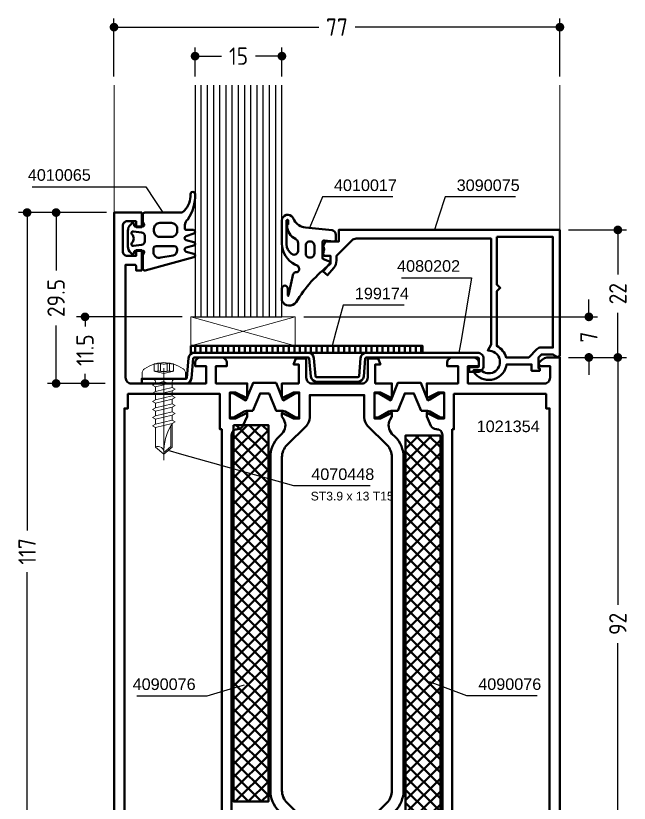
# Model space of a CAD drawing. Header units: millimetres. Extents: x 15 to 195, y 32 to 252.
# Drawn here: x 51.9 to 157.8, y 116.4 to 252.4 of the extents above; entities that cross this region are included whole.
import ezdxf

# ---------------------------------------------------------------- set-up
doc = ezdxf.new("R2010")
doc.units = ezdxf.units.MM
doc.linetypes.add('CENTER', pattern=[50.8, 31.75, -6.35, 6.35, -6.35])
doc.linetypes.add('HIDDEN', pattern=[9.525, 6.35, -3.175])
for name, color, linetype, lineweight in [('AM_5', 3, 'Continuous', 25), ('AM_C', 50, 'Continuous', 50), ('AM_S', 80, 'Continuous', 50), ('Cent3', 70, 'CENTER', 18), ('CHide4', 10, 'HIDDEN', 13), ('Cont2', 2, 'Continuous', 25), ('Cont3', 70, 'Continuous', 18), ('Cont4', 10, 'Continuous', 13)]:
    doc.layers.add(name, color=color, linetype=linetype, lineweight=lineweight)
doc.styles.add('HBS_DIMTEXTSTYLE', font='isocp.shx')
doc.styles.add('SWISSL', font='swissl.ttf')
doc.dimstyles.new('Konstruktionsschnitt 1-1$0', dxfattribs={"dimscale": 0, "dimtxt": 3, "dimasz": 1.5, "dimexe": 1.5, "dimexo": 1.5, "dimgap": 1.5, "dimtad": 0, "dimdsep": 46, "dimtxsty": 'HBS_DIMTEXTSTYLE', "dimblk": 'PUNKT', "dimcen": 0, "dimclrd": 3, "dimclre": 3, "dimclrt": 2, "dimadec": 1, "dimazin": 2, "dimtfac": 0.7, "dimtofl": 0, "dimtmove": 0, "dimatfit": 3, "dimfxl": 0, "dimtolj": 1, "dimtzin": 0, "dimarcsym": 0})

# ---------------------------------------------------------------- blocks, each defined once
blk = doc.blocks.new('ws4070448')
at = {"layer": 'Cent3', "ltscale": 0.5}
blk.add_lwpolyline([(0, -14.02), (0, 3.79)], dxfattribs=at)
at = {"layer": 'CHide4', "ltscale": 0.3}
for p, q in [((-0.97, 1.33), (-0.97, 2.72)), ((-0.56, 1.33), (-0.56, 2.61)), ((0.56, 1.33), (0.56, 2.61)), ((0.97, 1.33), (0.97, 2.72))]:
    blk.add_line(p, q, dxfattribs=at)
for points in [[(-1.65, 2.56), (-1.65, 1.33)], [(1.65, 2.56), (1.65, 1.33)], [(-1.65, 1.33), (0, 0.89)], [(1.65, 1.33), (0, 0.89)]]:
    blk.add_lwpolyline(points, dxfattribs=at)
for centre, radius, start, end in [((-1.59, 3.84), 1.28, 267.2848, 298.8872), ((0, 5.49), 2.94, 250.6988, 289.3012), ((1.59, 3.84), 1.28, 241.1128, 272.7152), ((-1.31, 2.49), 1.21, 253.6643, 286.3357), ((0, 11.41), 10.13, 264.4948, 275.5052), ((1.31, 2.49), 1.21, 253.6643, 286.3357)]:
    blk.add_arc(centre, radius, start, end, dxfattribs=at)
at = {"layer": 'Cont4'}
blk.add_lwpolyline([(3.32, 1.75, 0.314856), (-3.32, 1.75, 0.244912), (-3.75, 0.93), (-3.75, 0), (3.75, 0), (3.75, 0.93, 0.244912), (3.32, 1.75, 0.138291)], format="xyb", dxfattribs=at)
for points in [[(-1.95, -1.1), (-1.45, -1.39), (0, -1.04), (0.5, -0.67), (0, -0.47), (-1.45, -0.81)], [(-1.95, -2.5), (-1.45, -2.79), (1.45, -2.1), (1.95, -1.81), (1.45, -1.52), (-1.45, -2.21)], [(-1.95, -3.9), (-1.45, -4.19), (1.45, -3.5), (1.95, -3.21), (1.45, -2.92), (-1.45, -3.61)], [(-1.95, -5.3), (-1.45, -5.59), (1.45, -4.9), (1.95, -4.61), (1.45, -4.32), (-1.45, -5.01)], [(-1.95, -6.7), (-1.45, -6.99), (1.45, -6.3), (1.95, -6.01), (1.45, -5.72), (-1.45, -6.41)], [(-1.45, -8.39), (1.45, -7.7), (1.95, -7.41), (1.45, -7.12), (-1.45, -7.81), (-1.95, -8.1)]]:
    blk.add_lwpolyline(points, close=True, dxfattribs=at)
for points in [[(-1.45, -0.5), (-1.45, -0.81)], [(1.45, -0.5), (1.45, -1.52)], [(-1.45, -1.39), (-1.45, -2.21)], [(-1.45, -1.39), (-1.45, -2.21)], [(1.45, -2.1), (1.45, -2.92)], [(-1.45, -2.79), (-1.45, -3.61)], [(1.45, -3.5), (1.45, -4.32)], [(-1.45, -4.19), (-1.45, -5.01)], [(1.45, -4.9), (1.45, -5.72)], [(-1.45, -5.59), (-1.45, -6.41)], [(1.45, -6.3), (1.45, -7.12)], [(-1.45, -6.99), (-1.45, -7.81)], [(-1.45, -8.38), (-1.45, -11.81), (0, -13), (1.45, -11.79), (1.45, -7.7)], [(1.24, -8.17), (1.24, -11.7), (0.03, -12.71)]]:
    blk.add_lwpolyline(points, dxfattribs=at)
for centre, radius, start, end in [((-1.95, -0.5), 0.5, 0, 90), ((1.95, -0.5), 0.5, 90, 180), ((8.74, -12.6), 8.74, 146.5114, 182.6031), ((-0.95, -12.64), 0.965, 350.682, 121.1143)]:
    blk.add_arc(centre, radius, start, end, dxfattribs=at)
blk = doc.blocks.new('PUNKT')
at = {"color": 0, "linetype": 'Continuous'}
blk.add_line((-0.5, 0), (-1, 0), dxfattribs=at)
at = {"color": 0, "linetype": 'Continuous', "const_width": 0.5}
blk.add_lwpolyline([(-0.25, 0, 1), (0.25, 0, 1)], format="xyb", close=True, dxfattribs=at)
blk = doc.blocks.new('*D6')
at = {"layer": 'AM_5', "color": 3, "lineweight": -2, "transparency": 16777216}
for p, q in [((67.56, 218.39), (52.36, 218.39)), ((53.86, 216.89), (53.86, 163.49)), ((53.86, 102.89), (53.86, 156.29)), ((67.36, 101.39), (52.36, 101.39))]:
    blk.add_line(p, q, dxfattribs=at)
at = {"layer": 'AM_5', "color": 3, "lineweight": -2, "transparency": 16777216, "xscale": 1.5, "yscale": 1.5, "zscale": 1.5}
for p, rotation in [((53.86, 218.39), 90), ((53.86, 101.39), 270)]:
    blk.add_blockref('PUNKT', p, dxfattribs=dict(at, rotation=rotation))
at = {"layer": 'AM_5', "color": 2, "transparency": 16777216, "insert": (53.86, 159.89), "char_height": 3, "attachment_point": 5, "rotation": 90, "style": 'HBS_DIMTEXTSTYLE'}
blk.add_mtext('\\A1;117', dxfattribs=at)
blk = doc.blocks.new('*D7')
at = {"layer": 'AM_5', "color": 3, "lineweight": -2, "transparency": 16777216}
for p, q in [((147.36, 193.39), (157.36, 193.39)), ((155.86, 191.89), (155.86, 150.69)), ((155.86, 102.89), (155.86, 144.09)), ((147.36, 101.39), (157.36, 101.39))]:
    blk.add_line(p, q, dxfattribs=at)
at = {"layer": 'AM_5', "color": 3, "lineweight": -2, "transparency": 16777216, "xscale": 1.5, "yscale": 1.5, "zscale": 1.5}
for p, rotation in [((155.86, 193.39), 90), ((155.86, 101.39), 270)]:
    blk.add_blockref('PUNKT', p, dxfattribs=dict(at, rotation=rotation))
at = {"layer": 'AM_5', "color": 2, "transparency": 16777216, "insert": (155.86, 147.39), "char_height": 3, "attachment_point": 5, "rotation": 90, "style": 'HBS_DIMTEXTSTYLE'}
blk.add_mtext('\\A1;92', dxfattribs=at)
blk = doc.blocks.new('*S29')
at = {"layer": 'AM_5', "color": 3}
for p, q in [((118.49, 207.14), (130.62, 207.14)), ((130.62, 207.14), (128.85, 196.66))]:
    blk.add_line(p, q, dxfattribs=at)
at = {"layer": 'AM_5', "color": 3, "linetype": 'Continuous'}
blk.add_line((128.85, 196.66), (128.43, 194.19), dxfattribs=at)
at = {"layer": 'AM_5', "color": 2, "insert": (128.62, 208.14), "char_height": 2, "attachment_point": 9, "style": 'SWISSL'}
blk.add_mtext('4080202', dxfattribs=at)
blk = doc.blocks.new('*U5', base_point=(88.14, 149.04))
for p, q in [((89.21, 149.04), (89.21, 109.04)), ((90.28, 149.04), (90.28, 109.04)), ((91.35, 149.04), (91.35, 109.04)), ((92.42, 149.04), (92.42, 109.04)), ((93.5, 149.04), (93.5, 109.04)), ((94.57, 149.04), (94.57, 109.04)), ((95.64, 149.04), (95.64, 109.04)), ((96.71, 149.04), (96.71, 109.04)), ((97.78, 149.04), (97.78, 109.04)), ((98.85, 149.04), (98.85, 109.04)), ((99.92, 149.04), (99.92, 109.04)), ((101, 149.04), (101, 109.04)), ((102.07, 149.04), (102.07, 109.04))]:
    blk.add_line(p, q)
blk.add_lwpolyline([(88.14, 109.04), (88.14, 149.04), (103.14, 149.04), (103.14, 109.04)])
blk = doc.blocks.new('*D8')
at = {"layer": 'AM_5', "color": 3, "lineweight": -2, "transparency": 16777216}
for p, q in [((82.86, 241.89), (82.86, 246.89)), ((97.86, 241.89), (97.86, 246.89)), ((84.36, 245.39), (87.45, 245.39)), ((96.36, 245.39), (93.28, 245.39))]:
    blk.add_line(p, q, dxfattribs=at)
at = {"layer": 'AM_5', "color": 3, "lineweight": -2, "transparency": 16777216, "xscale": 1.5, "yscale": 1.5, "zscale": 1.5, "rotation": 180}
blk.add_blockref('PUNKT', (82.86, 245.39), dxfattribs=at)
at = {"layer": 'AM_5', "color": 3, "lineweight": -2, "transparency": 16777216, "xscale": 1.5, "yscale": 1.5, "zscale": 1.5}
blk.add_blockref('PUNKT', (97.86, 245.39), dxfattribs=at)
at = {"layer": 'AM_5', "color": 2, "transparency": 16777216, "insert": (90.36, 245.39), "char_height": 3, "attachment_point": 5, "style": 'HBS_DIMTEXTSTYLE'}
blk.add_mtext('\\A1;15', dxfattribs=at)
blk = doc.blocks.new('*D9')
at = {"layer": 'AM_5', "color": 3, "lineweight": -2, "transparency": 16777216}
for p, q in [((68.86, 241.89), (68.86, 251.89)), ((145.86, 241.89), (145.86, 251.89)), ((70.36, 250.39), (104.21, 250.39)), ((144.36, 250.39), (110.51, 250.39))]:
    blk.add_line(p, q, dxfattribs=at)
at = {"layer": 'AM_5', "color": 3, "lineweight": -2, "transparency": 16777216, "xscale": 1.5, "yscale": 1.5, "zscale": 1.5, "rotation": 180}
blk.add_blockref('PUNKT', (68.86, 250.39), dxfattribs=at)
at = {"layer": 'AM_5', "color": 3, "lineweight": -2, "transparency": 16777216, "xscale": 1.5, "yscale": 1.5, "zscale": 1.5}
blk.add_blockref('PUNKT', (145.86, 250.39), dxfattribs=at)
at = {"layer": 'AM_5', "color": 2, "transparency": 16777216, "insert": (107.36, 250.39), "char_height": 3, "attachment_point": 5, "style": 'HBS_DIMTEXTSTYLE'}
blk.add_mtext('\\A1;77', dxfattribs=at)
blk = doc.blocks.new('*D10')
at = {"layer": 'AM_5', "color": 3, "lineweight": -2, "transparency": 16777216}
for p, q in [((150.86, 201.89), (150.86, 203.39)), ((101.63, 200.39), (152.36, 200.39)), ((147.36, 193.39), (152.36, 193.39)), ((150.86, 191.89), (150.86, 190.39))]:
    blk.add_line(p, q, dxfattribs=at)
at = {"layer": 'AM_5', "color": 3, "lineweight": -2, "transparency": 16777216, "xscale": 1.5, "yscale": 1.5, "zscale": 1.5}
for p, rotation in [((150.86, 200.39), 270), ((150.86, 193.39), 90)]:
    blk.add_blockref('PUNKT', p, dxfattribs=dict(at, rotation=rotation))
at = {"layer": 'AM_5', "color": 2, "transparency": 16777216, "insert": (150.86, 196.89), "char_height": 3, "attachment_point": 5, "rotation": 90, "style": 'HBS_DIMTEXTSTYLE'}
blk.add_mtext('\\A1;7', dxfattribs=at)
blk = doc.blocks.new('*D11')
at = {"layer": 'AM_5', "color": 3, "lineweight": -2, "transparency": 16777216}
for p, q in [((147.36, 215.39), (157.36, 215.39)), ((155.86, 213.89), (155.86, 207.67)), ((155.86, 194.89), (155.86, 201.11)), ((147.36, 193.39), (157.36, 193.39))]:
    blk.add_line(p, q, dxfattribs=at)
at = {"layer": 'AM_5', "color": 3, "lineweight": -2, "transparency": 16777216, "xscale": 1.5, "yscale": 1.5, "zscale": 1.5}
for p, rotation in [((155.86, 215.39), 90), ((155.86, 193.39), 270)]:
    blk.add_blockref('PUNKT', p, dxfattribs=dict(at, rotation=rotation))
at = {"layer": 'AM_5', "color": 2, "transparency": 16777216, "insert": (155.86, 204.39), "char_height": 3, "attachment_point": 5, "rotation": 90, "style": 'HBS_DIMTEXTSTYLE'}
blk.add_mtext('\\A1;22', dxfattribs=at)
blk = doc.blocks.new('*S30')
at = {"layer": 'AM_5', "color": 3}
for p, q in [((108.46, 202.39), (107.18, 197.8)), ((118.98, 202.39), (108.46, 202.39))]:
    blk.add_line(p, q, dxfattribs=at)
at = {"layer": 'AM_5', "color": 3, "linetype": 'Continuous'}
blk.add_line((107.18, 197.8), (106.51, 195.39), dxfattribs=at)
at = {"layer": 'AM_5', "color": 2, "insert": (110.46, 203.39), "char_height": 2, "attachment_point": 7, "style": 'SWISSL'}
blk.add_mtext('199174', dxfattribs=at)
blk = doc.blocks.new('*S31')
at = {"layer": 'AM_5', "color": 3}
for p, q in [((104.84, 221.08), (103.59, 218.05)), ((116.99, 221.08), (104.84, 221.08))]:
    blk.add_line(p, q, dxfattribs=at)
at = {"layer": 'AM_5', "color": 3, "linetype": 'Continuous'}
blk.add_line((103.59, 218.05), (102.64, 215.74), dxfattribs=at)
at = {"layer": 'AM_5', "color": 2, "insert": (106.84, 222.08), "char_height": 2, "attachment_point": 7, "style": 'SWISSL'}
blk.add_mtext('4010017', dxfattribs=at)
blk = doc.blocks.new('*S32')
at = {"layer": 'AM_5', "color": 3}
for p, q in [((126.04, 221.08), (124.96, 217.77)), ((138.17, 221.08), (126.04, 221.08))]:
    blk.add_line(p, q, dxfattribs=at)
at = {"layer": 'AM_5', "color": 3, "linetype": 'Continuous'}
blk.add_line((124.96, 217.77), (124.18, 215.39), dxfattribs=at)
at = {"layer": 'AM_5', "color": 2, "insert": (128.04, 222.08), "char_height": 2, "attachment_point": 7, "style": 'SWISSL'}
blk.add_mtext('3090075', dxfattribs=at)
blk = doc.blocks.new('*S33')
at = {"layer": 'AM_5', "color": 3}
for p, q in [((54.73, 222.85), (74.36, 222.85)), ((74.36, 222.85), (75.91, 220.48))]:
    blk.add_line(p, q, dxfattribs=at)
at = {"layer": 'AM_5', "color": 3, "linetype": 'Continuous'}
blk.add_line((75.91, 220.48), (77.28, 218.39), dxfattribs=at)
at = {"layer": 'AM_5', "color": 2, "insert": (64.86, 223.85), "char_height": 2, "attachment_point": 9, "style": 'SWISSL'}
blk.add_mtext('4010065', dxfattribs=at)
blk = doc.blocks.new('*S34')
at = {"layer": 'AM_5', "color": 3, "linetype": 'Continuous'}
blk.add_line((80.59, 176.62), (78.19, 177.3), dxfattribs=at)
at = {"layer": 'AM_5', "color": 3}
for p, q in [((99.93, 171.2), (80.59, 176.62)), ((113.08, 171.2), (99.93, 171.2))]:
    blk.add_line(p, q, dxfattribs=at)
at = {"layer": 'AM_5', "color": 2, "insert": (102.93, 172.2), "char_height": 2, "attachment_point": 7, "style": 'SWISSL'}
blk.add_mtext('4070448', dxfattribs=at)
blk = doc.blocks.new('*D12')
at = {"layer": 'AM_5', "color": 3, "lineweight": -2, "transparency": 16777216}
for p, q in [((80.63, 200.39), (62.36, 200.39)), ((63.86, 198.89), (63.86, 198.75)), ((63.86, 190.39), (63.86, 190.53)), ((67.36, 188.89), (62.36, 188.89))]:
    blk.add_line(p, q, dxfattribs=at)
at = {"layer": 'AM_5', "color": 3, "lineweight": -2, "transparency": 16777216, "xscale": 1.5, "yscale": 1.5, "zscale": 1.5}
for p, rotation in [((63.86, 200.39), 90), ((63.86, 188.89), 270)]:
    blk.add_blockref('PUNKT', p, dxfattribs=dict(at, rotation=rotation))
at = {"layer": 'AM_5', "color": 2, "transparency": 16777216, "insert": (63.86, 194.64), "char_height": 3, "attachment_point": 5, "rotation": 90, "style": 'HBS_DIMTEXTSTYLE'}
blk.add_mtext('\\A1;11.5', dxfattribs=at)
blk = doc.blocks.new('*D13')
at = {"layer": 'AM_5', "color": 3, "lineweight": -2, "transparency": 16777216}
for p, q in [((67.36, 218.39), (57.36, 218.39)), ((58.86, 216.89), (58.86, 208.4)), ((58.86, 190.39), (58.86, 198.89)), ((67.36, 188.89), (57.36, 188.89))]:
    blk.add_line(p, q, dxfattribs=at)
at = {"layer": 'AM_5', "color": 3, "lineweight": -2, "transparency": 16777216, "xscale": 1.5, "yscale": 1.5, "zscale": 1.5}
for p, rotation in [((58.86, 218.39), 90), ((58.86, 188.89), 270)]:
    blk.add_blockref('PUNKT', p, dxfattribs=dict(at, rotation=rotation))
at = {"layer": 'AM_5', "color": 2, "transparency": 16777216, "insert": (58.86, 203.64), "char_height": 3, "attachment_point": 5, "rotation": 90, "style": 'HBS_DIMTEXTSTYLE'}
blk.add_mtext('\\A1;29.5', dxfattribs=at)
blk = doc.blocks.new('ZAHL links')
at = {"layer": 'AM_5', "color": 2, "style": 'SWISSL'}
blk.add_attdef('XXX', (1.85, -2.5), '', height=1.5, dxfattribs=at)
blk = doc.blocks.new('*S35')
at = {"layer": 'AM_5', "color": 3, "linetype": 'Continuous'}
blk.add_line((125.67, 136.5), (123.33, 137.38), dxfattribs=at)
at = {"layer": 'AM_5', "color": 3}
for p, q in [((129.76, 134.96), (125.67, 136.5)), ((141.92, 134.96), (129.76, 134.96))]:
    blk.add_line(p, q, dxfattribs=at)
at = {"layer": 'AM_5', "color": 2, "insert": (131.76, 135.96), "char_height": 2, "attachment_point": 7, "style": 'SWISSL'}
blk.add_mtext('4090076', dxfattribs=at)
blk = doc.blocks.new('*S36')
at = {"layer": 'AM_5', "color": 3}
for p, q in [((84.96, 134.95), (89, 136.16)), ((72.81, 134.95), (84.96, 134.95))]:
    blk.add_line(p, q, dxfattribs=at)
at = {"layer": 'AM_5', "color": 3, "linetype": 'Continuous'}
blk.add_line((89, 136.16), (91.4, 136.88), dxfattribs=at)
at = {"layer": 'AM_5', "color": 2, "insert": (82.96, 135.95), "char_height": 2, "attachment_point": 9, "style": 'SWISSL'}
blk.add_mtext('4090076', dxfattribs=at)
blk = doc.blocks.new('WI1021354')
for points in [[(3.6, 108), (2, 108), (2, 88.5, 0.414214), (3, 87.5), (15.9, 87.5), (15.9, 90.5), (14, 90.5), (14, 91, -0.414214), (15, 92), (18.5, 92, -0.414214), (19.5, 91), (19.5, 90.5), (17.6, 90.5), (17.6, 87.5), (23, 87.5), (23, 84.95), (21, 85.95), (20, 85.95), (20, 81.45), (21, 81.45), (23, 82.45), (23, 81.8), (22.27, 80.19, -0.294108), (21.36, 79.6), (21.3, 79.6, 0.414214), (20.3, 78.6), (20.3, 13.4, 0.414214), (21.3, 12.4), (21.36, 12.4, -0.294108), (22.27, 11.81), (23, 10.2), (23, 9.55), (21, 10.55), (20, 10.55), (20, 6.05), (21, 6.05), (23, 7.05), (23, 4.5), (17.6, 4.5), (17.6, 1.5), (19.5, 1.5), (19.5, 1, -0.414214), (18.5, 0), (15, 0, -0.414214), (14, 1), (14, 1.5), (15.9, 1.5), (15.9, 4.5), (2.7, 4.5, 0.414214), (1.7, 3.5), (1.7, 1.5), (3.5, 1.5), (3.71, 0.99), (3.31, 0.59, -0.198912), (1.9, 0), (0, 0), (0, 117), (4.8, 117), (4.8, 114.5), (3.8, 114.5), (3.8, 115.5), (2.3, 115.5, 0.414214), (1.5, 114.7), (1.5, 110.3, 0.414214), (2.3, 109.5), (3.8, 109.5), (3.8, 110.5), (4.8, 110.5), (4.8, 107), (3.8, 107), (3.8, 107.8, 0.414214), (3.6, 108)], [(34.2, 87.5), (42.8, 87.5, 0.414214), (43.8, 88.5), (43.8, 91.8), (45.62, 91.8), (45.99, 90.8), (45.1, 90.8), (45.1, 87.5), (48, 87.5), (48, 84.95), (46, 85.95), (45, 85.95), (45, 81.45), (46, 81.45), (48, 82.45), (48, 81.8), (47.68, 81.25, 0.339454), (48, 78.83), (48.54, 78.29, -0.198912), (50, 74.76), (50, 17.24, -0.198912), (48.54, 13.71), (48, 13.17, 0.339454), (47.68, 10.75), (48, 10.2), (48, 9.55), (46, 10.55), (45, 10.55), (45, 6.05), (46, 6.05), (48, 7.05), (48, 4.5), (45.1, 4.5), (45.1, 1.2), (45.99, 1.2), (45.62, 0.2), (43.8, 0.2), (43.8, 3.5, 0.414214), (42.8, 4.5), (34.2, 4.5, 0.414214), (33.2, 3.5), (33.2, 0.2), (31.38, 0.2), (31.01, 1.2), (31.9, 1.2), (31.9, 4.5), (29, 4.5), (29, 7.05), (31, 6.05), (32, 6.05), (32, 10.55), (31, 10.55), (29, 9.55), (29, 10.2), (29.32, 10.75, 0.339454), (29, 13.17), (28.46, 13.71, -0.198912), (27, 17.24), (27, 74.76, -0.198912), (28.46, 78.29), (29, 78.83, 0.339454), (29.32, 81.25), (29, 81.8), (29, 82.45), (31, 81.45), (32, 81.45), (32, 85.95), (31, 85.95), (29, 84.95), (29, 87.5), (31.9, 87.5), (31.9, 90.8), (31.01, 90.8), (31.38, 91.8), (33.2, 91.8), (33.2, 88.5, 0.414214)], [(54, 10.2), (54, 9.55), (56, 10.55), (57, 10.55), (57, 6.05), (56, 6.05), (54, 7.05), (54, 4.5), (59.4, 4.5), (59.4, 1.5), (57.5, 1.5), (57.5, 1, 0.414214), (58.5, 0), (62, 0, 0.414214), (63, 1), (63, 1.5), (61.1, 1.5), (61.1, 4.5), (74.3, 4.5, -0.414214), (75.3, 3.5), (75.3, 1.5), (73.5, 1.5), (73.29, 0.99), (73.69, 0.59, 0.198912), (75.1, 0), (77, 0), (77, 92), (75.1, 92, 0.198912), (73.69, 91.41), (73.29, 91.01), (73.5, 90.5), (75.3, 90.5), (75.3, 88.5, -0.414214), (74.3, 87.5), (61.1, 87.5), (61.1, 90.5), (63, 90.5), (63, 91, 0.414214), (62, 92), (58.5, 92, 0.414214), (57.5, 91), (57.5, 90.5), (59.4, 90.5), (59.4, 87.5), (54, 87.5), (54, 84.95), (56, 85.95), (57, 85.95), (57, 81.45), (56, 81.45), (54, 82.45), (54, 81.8), (54.73, 80.19, 0.294108), (55.64, 79.6), (55.7, 79.6, -0.414214), (56.7, 78.6), (56.7, 13.4, -0.414214), (55.7, 12.4), (55.64, 12.4, 0.294108), (54.73, 11.81), (54, 10.2)], [(23.99, 82.75), (22.87, 82.75, 0.131652), (22.47, 82.64), (20.66, 81.6), (20, 81.6), (20, 85.8), (20.66, 85.8), (22, 85.03), (22.49, 84.74), (22.79, 84.57), (24, 87.58), (28, 87.58), (29.21, 84.57), (31.34, 85.8), (32, 85.8), (32, 81.6), (31.34, 81.6), (29.53, 82.64, 0.131652), (29.13, 82.75), (28.01, 82.75), (26.79, 85.78), (25.21, 85.78)], [(53.01, 82.75), (54.13, 82.75, -0.131652), (54.53, 82.64), (56.34, 81.6), (57, 81.6), (57, 85.8), (56.34, 85.8), (55, 85.03), (54.51, 84.74), (54.21, 84.57), (53, 87.58), (49, 87.58), (47.79, 84.57), (45.66, 85.8), (45, 85.8), (45, 81.6), (45.66, 81.6), (47.47, 82.64, -0.131652), (47.87, 82.75), (48.99, 82.75), (50.21, 85.78), (51.79, 85.78)], [(29, 17.24, 0.198912), (29.88, 15.12), (33.21, 11.79, -0.198912), (33.8, 10.37), (33.8, 6.5), (43.2, 6.5), (43.2, 10.37, -0.198912), (43.79, 11.79), (47.12, 15.12, 0.198912), (48, 17.24), (48, 74.76, 0.198912), (47.12, 76.88), (43.79, 80.21, -0.198912), (43.2, 81.63), (43.2, 85.5), (33.8, 85.5), (33.8, 81.63, -0.198912), (33.21, 80.21), (29.88, 76.88, 0.198912), (29, 74.76)], [(23.99, 9.25), (22.87, 9.25, -0.131652), (22.47, 9.36), (20.66, 10.4), (20, 10.4), (20, 6.2), (20.66, 6.2), (22, 6.97), (22.49, 7.26), (22.79, 7.43), (24, 4.43), (28, 4.43), (29.21, 7.43), (31.34, 6.2), (32, 6.2), (32, 10.4), (31.34, 10.4), (29.53, 9.36, -0.131652), (29.13, 9.25), (28.01, 9.25), (26.79, 6.23), (25.21, 6.23)], [(53.01, 9.25), (54.13, 9.25, 0.131652), (54.53, 9.36), (56.34, 10.4), (57, 10.4), (57, 6.2), (56.34, 6.2), (55, 6.97), (54.51, 7.26), (54.21, 7.43), (53, 4.43), (49, 4.43), (47.79, 7.43), (45.66, 6.2), (45, 6.2), (45, 10.4), (45.66, 10.4), (47.47, 9.36, 0.131652), (47.87, 9.25), (48.99, 9.25), (50.21, 6.23), (51.79, 6.23)]]:
    blk.add_lwpolyline(points, format="xyb", close=True)
for points in [[(2.4, 8.8), (1.8, 8.8), (1.8, 83.2), (2.4, 83.2), (2.4, 85.7), (18.3, 85.7), (18.3, 79.6), (18.6, 79.6), (18.6, 12.4), (18.3, 12.4), (18.3, 6.3), (2.4, 6.3), (2.4, 8.8)], [(58.4, 79.6), (58.7, 79.6), (58.7, 85.7), (74.6, 85.7), (74.6, 83.2), (75.2, 83.2), (75.2, 8.8), (74.6, 8.8), (74.6, 6.3), (58.7, 6.3), (58.7, 12.4), (58.4, 12.4), (58.4, 79.6)]]:
    blk.add_lwpolyline(points, close=True)
blk = doc.blocks.new('WI3090075')
for points in [[(0, 22), (0, 0.3), (-0.45, 0.04), (-1.25, 0.5), (-3.2, 0.5), (-3.7, 0), (-3.7, -1.9), (-3.5, -1.9), (-3.5, -2.3), (-4.9, -2.3), (-4.9, -1.2), (-9.2, -1.2), (-9.3, -1.58, -0.652679), (-14.9, -2.49), (-14.9, -2.2), (-13.66, -2.2, 1.382111), (-12.04, 1.13), (-12.48, 1.19), (-11.9, 2.2), (-11.9, 20.5), (-35.19, 20.5, 0.198912), (-35.89, 20.21), (-38.6, 17.5), (-38.6, 16.71, -0.176327), (-39.07, 15.43), (-40.12, 14.18), (-40.88, 14.82), (-39.6, 16.35), (-39.6, 17.5), (-40.7, 17.5), (-40.93, 17.99, 0.339409), (-40.9, 19.21), (-40.5, 20), (-38.2, 20), (-38.2, 22), (0, 22)], [(-10.9, 20.8), (-10.9, 12.58), (-10.32, 12), (-10.9, 11.42), (-10.9, 1.97, -0.213458), (-9.31, 0), (-5.4, 0), (-3.99, 1.41, -0.198912), (-3.28, 1.7), (-1.2, 1.7), (-1.2, 20.8), (-10.9, 20.8)]]:
    blk.add_lwpolyline(points, format="xyb", close=True)
blk = doc.blocks.new('WI199174')
h = blk.add_hatch()
h.set_pattern_fill('LINE', color=256, scale=0.3, angle=90)
h.paths.add_polyline_path([(0, 1.2), (0, 0), (40, 0), (40, 1.2)])
blk.add_lwpolyline([(0, 1.2), (0, 0), (40, 0), (40, 1.2)], close=True)
blk = doc.blocks.new('WI4010017')
for points in [[(-3.46, 2.42, -0.240056), (-5.37, 3.66), (-5.63, 4.12, 0.767327), (-7.5, 3.62), (-7.5, -0.35, 0.286745), (-5.25, -3.94), (-4.85, -4.14, -0.149451), (-4.72, -4.26), (-4.57, -4.53, -0.57735), (-5, -5.28), (-5.12, -5.28), (-5.16, -5.31, 0.158399), (-5.55, -5.6), (-6.36, -9.28, -0.113567), (-6.42, -9.4, -0.190093), (-6.5, -9.19), (-6.5, -8.12, 1), (-7.5, -8.12), (-7.5, -10.18, 0.009709), (-7.5, -10.22, 0.587918), (-5.07, -10.47, -0.09166), (0.81, -3.93, 0.553622), (0.7, -3.44), (-0.3, -3.07, -0.315299), (-0.5, -2.79), (-0.5, -0.1, -0.449698), (-0.16, 0.2), (1.46, 0, 0.449698), (1.8, 0.3), (1.8, 1.16, 0.354573), (1.17, 1.94), (-3.46, 2.42)], [(-4.7, -0.28, 0.292811), (-5.16, 0.44, -0.290987), (-6.6, 2.71), (-6.6, 2.92), (-6.5, 2.92, 0.414214), (-6.4, 3.02), (-6.4, 3.62, 0.414214), (-6.5, 3.72), (-6.6, 3.72, 0.414214), (-6.7, 3.62), (-6.7, -0.48, 0.244698), (-5.85, -2.12), (-5.8, -2.15, 0.673804), (-4.71, -1.45), (-4.7, -0.28)], [(-1.91, -0.73, 1.006711), (-3.4, -0.73), (-3.4, -2.03, 1.006711), (-1.91, -2.03), (-1.91, -0.73)], [(-1.91, -0.73, 1.006711), (-3.4, -0.73), (-3.4, -2.03, 1.006711), (-1.91, -2.03), (-1.91, -0.73)]]:
    blk.add_lwpolyline(points, format="xyb", close=True)
blk = doc.blocks.new('WI4010065')
for points in [[(0.3, 0, 0.414214), (0, -0.3), (0, -1.62), (0.19, -2.13, -0.520567), (0, -2.4), (-1.33, -2.4, -0.36397), (-1.53, -2.23), (-1.58, -1.97, 0.594937), (-1.91, -1.85), (-2.12, -2.05, 0.208), (-2.6, -3.15), (-2.6, -5.85, 0.208), (-2.12, -6.95), (-1.91, -7.15, 0.594937), (-1.58, -7.03), (-1.53, -6.77, -0.36397), (-1.33, -6.6), (0, -6.6, -0.520567), (0.19, -6.87), (0, -7.38), (0, -9.7, 0.505497), (0.39, -9.99), (8.79, -7.69, 0.751737), (8.78, -7.11), (7.47, -6.76, -0.767327), (7.47, -6.04), (8.78, -5.69, 0.767327), (8.78, -5.11), (7.46, -4.76, -0.767327), (7.46, -4.08), (8.78, -3.59, 0.876976), (8.7, -3), (7.5, -3, -0.414214), (7.2, -2.7), (7.2, -2.48, -0.051818), (7.23, -2.17, -0.225446), (7.75, -1.18, 0.150709), (9, 3.17, 1.016945), (8.2, 3.15, -0.195341), (7.16, 0.33, -0.211259), (6.42, 0)], [(4.9, -1.8, -0.414214), (5.9, -2.8), (5.9, -3.2, -0.414214), (4.9, -4.2), (2.9, -4.2, -0.414214), (1.9, -3.2), (1.9, -2.8, -0.414214), (2.9, -1.8)], [(0.3, -4.98), (0.3, -4.02, 0.378866), (-0.23, -3.43), (-1.66, -3.25, 0.717695), (-1.91, -3.76, -0.421053), (-1.91, -5.24, 0.717695), (-1.66, -5.75), (-0.23, -5.57, 0.378866)], [(5.4, -5.8, -0.414214), (5.9, -6.3), (5.9, -6.49, -0.328465), (5.2, -7.44), (3.1, -7.78, -0.505497), (1.8, -6.83), (1.8, -6.3, -0.414214), (2.3, -5.8)]]:
    blk.add_lwpolyline(points, format="xyb", close=True)
blk = doc.blocks.new('WI4080202')
blk.add_lwpolyline([(-48.32, -0.18), (-48.61, -3.59, -0.388879), (-49.61, -4.5), (-57.2, -4.5), (-57.2, -3.7), (-49.61, -3.7, 0.388879), (-49.41, -3.52), (-49.11, -0.11, -0.388879), (-48.12, 0.8), (-28.48, 0.8, -0.388879), (-27.49, -0.11), (-27.22, -3.22, 0.388879), (-27.02, -3.4), (-19.88, -3.4, 0.388879), (-19.68, -3.22), (-19.41, -0.11, -0.388879), (-18.42, 0.8), (0.8, 0.8, -0.414214), (1.8, -0.2), (1.8, -1.5, -0.414214), (0.8, -2.5), (-0.7, -2.5), (-0.7, -1.7), (0.8, -1.7, 0.414214), (1, -1.5), (1, -0.2, 0.414214), (0.8, 0), (-18.42, 0, 0.388879), (-18.62, -0.18), (-18.89, -3.29, -0.388879), (-19.88, -4.2), (-27.02, -4.2, -0.388879), (-28.01, -3.29), (-28.28, -0.18, 0.388879), (-28.48, 0), (-48.12, 0, 0.388879), (-48.32, -0.18)], format="xyb", close=True)
blk = doc.blocks.new('WI4090076')
h = blk.add_hatch()
h.set_pattern_fill('ANSI37', color=256, scale=0.5)
h.paths.add_polyline_path([(32.5, 0.35), (32.5, 6.35), (-32.5, 6.35), (-32.5, 0.35)])
blk.add_lwpolyline([(32.5, 6.35), (32.5, 0.35), (-32.5, 0.35), (-32.5, 6.35), (32.5, 6.35)], close=True)

msp = doc.modelspace()

# ---------------------------------------------------------------- linework, layer by layer
at = {"layer": 'Cont3'}
for p, q in [((68.865, 218.392), (68.865, 240.393)), ((145.865, 214.792), (145.865, 240.392))]:
    msp.add_line(p, q, dxfattribs=at)
msp.add_lwpolyline([(82.131, 195.392), (100.131, 195.392), (100.131, 200.392), (82.131, 200.392), (82.131, 195.392)], dxfattribs=at)
at = {"layer": 'Cont4'}
for points in [[(82.131, 195.392), (100.131, 200.392)], [(100.131, 195.392), (82.131, 200.392)]]:
    msp.add_lwpolyline(points, dxfattribs=at)

# ---------------------------------------------------------------- block references
msp.add_blockref('ws4070448', (77.46, 189.692))
at = {"layer": 'AM_5'}
for name in ['*S33', '*S31', '*S32', '*S29', '*S30', '*S34', '*S36', '*S35']:
    msp.add_blockref(name, (0, 0), dxfattribs=at)
at = {"layer": 'AM_C'}
for name, p in [('WI4010065', (73.865, 218.392)), ('WI4010017', (105.365, 213.392)), ('WI199174', (82.131, 194.192)), ('WI4080202', (130.865, 193.392))]:
    msp.add_blockref(name, p, dxfattribs=at)
for p, rotation in [((95.864, 149.208), 89.99999999999999), ((118.864, 147.392), 270)]:
    msp.add_blockref('WI4090076', p, dxfattribs=dict(at, rotation=rotation))
at = {"layer": 'AM_S'}
for name, p in [('WI1021354', (68.864, 101.392)), ('WI3090075', (145.865, 193.392))]:
    msp.add_blockref(name, p, dxfattribs=at)
at = {"layer": 'Cont2', "xscale": -1, "rotation": 180}
msp.add_blockref('*U5', (82.863, 200.392), dxfattribs=at)
at = {"layer": 'Cont3'}
msp.add_blockref('ZAHL links', (100.98, 171.196), dxfattribs=at).add_auto_attribs({'XXX': 'ST3.9 x 13 T15'})

# ---------------------------------------------------------------- texts
at = {"layer": 'AM_5', "color": 2, "insert": (142.365, 182.492), "char_height": 2, "attachment_point": 3, "style": 'SWISSL'}
msp.add_mtext('1021354', dxfattribs=at)

# ---------------------------------------------------------------- dimensions: what is measured, and where the dimension line sits
at = {"layer": 'AM_5'}
for base, p1, p2, picture, middle in [((145.865, 250.392), (68.865, 240.393), (145.865, 240.392), '*D9', (107.365, 250.392)), ((97.863, 245.392), (82.863, 240.392), (97.863, 240.392), '*D8', (90.363, 245.392))]:
    dim = msp.add_linear_dim(base=base, p1=p1, p2=p2, dimstyle='Konstruktionsschnitt 1-1$0', override={"dimscale": 1}, dxfattribs=at)
    dim.commit()
    dim.dimension.update_dxf_attribs({"geometry": picture, "text_midpoint": middle})
for base, p1, p2, angle, picture, middle in [((53.865, 218.392), (68.864, 101.392), (69.065, 218.392), 90, '*D6', (53.865, 159.892)), ((58.865, 218.392), (68.864, 188.892), (68.865, 218.392), 270, '*D13', (58.865, 203.642)), ((155.865, 215.392), (145.865, 193.392), (145.865, 215.392), 270, '*D11', (155.865, 204.392)), ((155.865, 193.392), (145.864, 101.393), (145.865, 193.392), 90, '*D7', (155.865, 147.393))]:
    dim = msp.add_linear_dim(base=base, p1=p1, p2=p2, angle=angle, dimstyle='Konstruktionsschnitt 1-1$0', override={"dimscale": 1}, dxfattribs=at)
    dim.commit()
    dim.dimension.update_dxf_attribs({"geometry": picture, "text_midpoint": middle})
for base, p1, p2, picture, middle in [((150.865, 200.392), (145.865, 193.392), (100.131, 200.392), '*D10', (150.865, 196.892)), ((63.865, 200.392), (68.864, 188.892), (82.131, 200.392), '*D12', (63.865, 194.642))]:
    dim = msp.add_linear_dim(base=base, p1=p1, p2=p2, angle=270, dimstyle='Konstruktionsschnitt 1-1$0', override={"dimscale": 1}, dxfattribs=at)
    dim.commit()
    dim.dimension.update_dxf_attribs({"geometry": picture, "text_midpoint": middle, "dimtype": 160})

doc.saveas('drawing.dxf')
